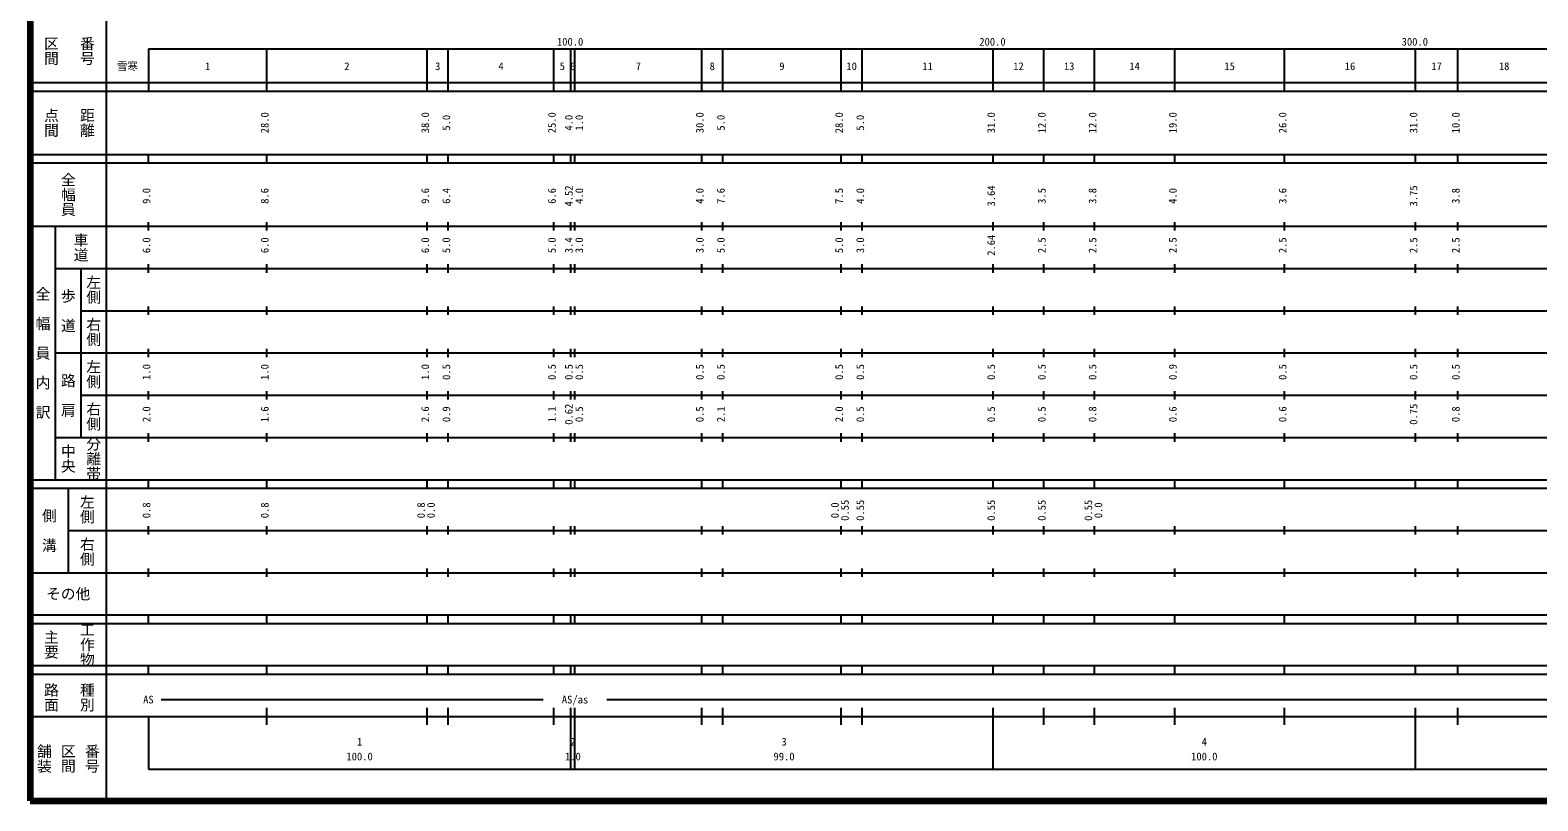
# Model space of a CAD drawing. Units: millimetres on the paper, enlarged 1000 times. Extents: x 40000 to 680000, y 20000 to 380000.
# Drawn here: x 40000 to 396972, y 20000 to 202409 of the extents above; entities that cross this region are included whole.
import ezdxf
from ezdxf.enums import TextEntityAlignment as Align

# ---------------------------------------------------------------- set-up
doc = ezdxf.new("R2010")
doc.units = ezdxf.units.MM
doc.header["$LTSCALE"] = 1000
doc.layers.add('M-TTL', color=2, linetype='Continuous', lineweight=140)
doc.layers.add('M-TTL-BAND', color=7, linetype='Continuous', lineweight=25)
doc.styles.add('@ＭＳ ゴシック', font='')
doc.styles.add('ＭＳ ゴシック', font='')
doc.styles.get('@ＭＳ ゴシック').set_extended_font_data('@MS Gothic')
doc.styles.get('ＭＳ ゴシック').set_extended_font_data('MS Gothic')

msp = doc.modelspace()

# ---------------------------------------------------------------- linework, layer by layer
at = {"layer": 'M-TTL'}
for p, q in [((40000, 380000), (40000, 20000)), ((40000, 20000), (680000, 20000))]:
    msp.add_line(p, q, dxfattribs=at)
at = {"layer": 'M-TTL-BAND'}
for p, q in [((58000, 370000), (58000, 20000)), ((68000, 198000), (579000, 198000)), ((68000, 198000), (68000, 188000)), ((96000, 188000), (96000, 198000)), ((134000, 188000), (134000, 198000)), ((139000, 188000), (139000, 198000)), ((164000, 188000), (164000, 198000)), ((168000, 188000), (168000, 198000)), ((169000, 188000), (169000, 198000)), ((199000, 188000), (199000, 198000)), ((204000, 188000), (204000, 198000)), ((232000, 188000), (232000, 198000)), ((237000, 188000), (237000, 198000)), ((268000, 188000), (268000, 198000)), ((280000, 188000), (280000, 198000)), ((292000, 188000), (292000, 198000)), ((311000, 188000), (311000, 198000)), ((337000, 188000), (337000, 198000)), ((368000, 188000), (368000, 198000)), ((378000, 188000), (378000, 198000)), ((40000, 190000), (579000, 190000)), ((40000, 188000), (579000, 188000)), ((40000, 173000), (579000, 173000)), ((68000, 171000), (68000, 173000)), ((96000, 171000), (96000, 173000)), ((134000, 171000), (134000, 173000)), ((139000, 171000), (139000, 173000)), ((164000, 171000), (164000, 173000)), ((168000, 171000), (168000, 173000)), ((169000, 171000), (169000, 173000)), ((199000, 171000), (199000, 173000)), ((204000, 171000), (204000, 173000)), ((232000, 171000), (232000, 173000)), ((237000, 171000), (237000, 173000)), ((268000, 171000), (268000, 173000)), ((280000, 171000), (280000, 173000)), ((292000, 171000), (292000, 173000)), ((311000, 171000), (311000, 173000)), ((337000, 171000), (337000, 173000)), ((368000, 171000), (368000, 173000)), ((378000, 171000), (378000, 173000)), ((40000, 171000), (579000, 171000)), ((40000, 156000), (579000, 156000)), ((46000, 96000), (46000, 156000)), ((68000, 155000), (68000, 157000)), ((96000, 155000), (96000, 157000)), ((134000, 155000), (134000, 157000)), ((139000, 155000), (139000, 157000)), ((164000, 155000), (164000, 157000)), ((168000, 155000), (168000, 157000)), ((169000, 155000), (169000, 157000)), ((199000, 155000), (199000, 157000)), ((204000, 155000), (204000, 157000)), ((232000, 155000), (232000, 157000)), ((237000, 155000), (237000, 157000)), ((268000, 155000), (268000, 157000)), ((280000, 155000), (280000, 157000)), ((292000, 155000), (292000, 157000)), ((311000, 155000), (311000, 157000)), ((337000, 155000), (337000, 157000)), ((368000, 155000), (368000, 157000)), ((378000, 155000), (378000, 157000)), ((68000, 145000), (68000, 147000)), ((96000, 145000), (96000, 147000)), ((134000, 145000), (134000, 147000)), ((139000, 145000), (139000, 147000)), ((164000, 145000), (164000, 147000)), ((168000, 145000), (168000, 147000)), ((169000, 145000), (169000, 147000)), ((199000, 145000), (199000, 147000)), ((204000, 145000), (204000, 147000)), ((232000, 145000), (232000, 147000)), ((237000, 145000), (237000, 147000)), ((268000, 145000), (268000, 147000)), ((280000, 145000), (280000, 147000)), ((292000, 145000), (292000, 147000)), ((311000, 145000), (311000, 147000)), ((337000, 145000), (337000, 147000)), ((368000, 145000), (368000, 147000)), ((378000, 145000), (378000, 147000)), ((46000, 146000), (579000, 146000)), ((52000, 146000), (52000, 106000)), ((52000, 136000), (579000, 136000)), ((68000, 135000), (68000, 137000)), ((96000, 135000), (96000, 137000)), ((134000, 135000), (134000, 137000)), ((139000, 135000), (139000, 137000)), ((164000, 135000), (164000, 137000)), ((168000, 135000), (168000, 137000)), ((169000, 135000), (169000, 137000)), ((199000, 135000), (199000, 137000)), ((204000, 135000), (204000, 137000)), ((232000, 135000), (232000, 137000)), ((237000, 135000), (237000, 137000)), ((268000, 135000), (268000, 137000)), ((280000, 135000), (280000, 137000)), ((292000, 135000), (292000, 137000)), ((311000, 135000), (311000, 137000)), ((337000, 135000), (337000, 137000)), ((368000, 135000), (368000, 137000)), ((378000, 135000), (378000, 137000)), ((46000, 126000), (579000, 126000)), ((68000, 125000), (68000, 127000)), ((96000, 125000), (96000, 127000)), ((134000, 125000), (134000, 127000)), ((139000, 125000), (139000, 127000)), ((164000, 125000), (164000, 127000)), ((168000, 125000), (168000, 127000)), ((169000, 125000), (169000, 127000)), ((199000, 125000), (199000, 127000)), ((204000, 125000), (204000, 127000)), ((232000, 125000), (232000, 127000)), ((237000, 125000), (237000, 127000)), ((268000, 125000), (268000, 127000)), ((280000, 125000), (280000, 127000)), ((292000, 125000), (292000, 127000)), ((311000, 125000), (311000, 127000)), ((337000, 125000), (337000, 127000)), ((368000, 125000), (368000, 127000)), ((378000, 125000), (378000, 127000)), ((52000, 116000), (579000, 116000)), ((68000, 115000), (68000, 117000)), ((96000, 115000), (96000, 117000)), ((134000, 115000), (134000, 117000)), ((139000, 115000), (139000, 117000)), ((164000, 115000), (164000, 117000)), ((168000, 115000), (168000, 117000)), ((169000, 115000), (169000, 117000)), ((199000, 115000), (199000, 117000)), ((204000, 115000), (204000, 117000)), ((232000, 115000), (232000, 117000)), ((237000, 115000), (237000, 117000)), ((268000, 115000), (268000, 117000)), ((280000, 115000), (280000, 117000)), ((292000, 115000), (292000, 117000)), ((311000, 115000), (311000, 117000)), ((337000, 115000), (337000, 117000)), ((368000, 115000), (368000, 117000)), ((378000, 115000), (378000, 117000)), ((46000, 106000), (579000, 106000)), ((68000, 105000), (68000, 107000)), ((96000, 105000), (96000, 107000)), ((134000, 105000), (134000, 107000)), ((139000, 105000), (139000, 107000)), ((164000, 105000), (164000, 107000)), ((168000, 105000), (168000, 107000)), ((169000, 105000), (169000, 107000)), ((199000, 105000), (199000, 107000)), ((204000, 105000), (204000, 107000)), ((232000, 105000), (232000, 107000)), ((237000, 105000), (237000, 107000)), ((268000, 105000), (268000, 107000)), ((280000, 105000), (280000, 107000)), ((292000, 105000), (292000, 107000)), ((311000, 105000), (311000, 107000)), ((337000, 105000), (337000, 107000)), ((368000, 105000), (368000, 107000)), ((378000, 105000), (378000, 107000)), ((40000, 96000), (579000, 96000)), ((40000, 94000), (579000, 94000)), ((49000, 94000), (49000, 74000)), ((68000, 94000), (68000, 96000)), ((96000, 94000), (96000, 96000)), ((134000, 94000), (134000, 96000)), ((139000, 94000), (139000, 96000)), ((164000, 94000), (164000, 96000)), ((168000, 94000), (168000, 96000)), ((169000, 94000), (169000, 96000)), ((199000, 94000), (199000, 96000)), ((204000, 94000), (204000, 96000)), ((232000, 94000), (232000, 96000)), ((237000, 94000), (237000, 96000)), ((268000, 94000), (268000, 96000)), ((280000, 94000), (280000, 96000)), ((292000, 94000), (292000, 96000)), ((311000, 94000), (311000, 96000)), ((337000, 94000), (337000, 96000)), ((368000, 94000), (368000, 96000)), ((378000, 94000), (378000, 96000)), ((49000, 84000), (579000, 84000)), ((68000, 83000), (68000, 85000)), ((96000, 83000), (96000, 85000)), ((134000, 83000), (134000, 85000)), ((139000, 83000), (139000, 85000)), ((164000, 83000), (164000, 85000)), ((168000, 83000), (168000, 85000)), ((169000, 83000), (169000, 85000)), ((199000, 83000), (199000, 85000)), ((204000, 83000), (204000, 85000)), ((232000, 83000), (232000, 85000)), ((237000, 83000), (237000, 85000)), ((268000, 83000), (268000, 85000)), ((280000, 83000), (280000, 85000)), ((292000, 83000), (292000, 85000)), ((311000, 83000), (311000, 85000)), ((337000, 83000), (337000, 85000)), ((368000, 83000), (368000, 85000)), ((378000, 83000), (378000, 85000)), ((68000, 73000), (68000, 75000)), ((96000, 73000), (96000, 75000)), ((134000, 73000), (134000, 75000)), ((139000, 73000), (139000, 75000)), ((164000, 73000), (164000, 75000)), ((168000, 73000), (168000, 75000)), ((169000, 73000), (169000, 75000)), ((199000, 73000), (199000, 75000)), ((204000, 73000), (204000, 75000)), ((232000, 73000), (232000, 75000)), ((237000, 73000), (237000, 75000)), ((268000, 73000), (268000, 75000)), ((280000, 73000), (280000, 75000)), ((292000, 73000), (292000, 75000)), ((311000, 73000), (311000, 75000)), ((337000, 73000), (337000, 75000)), ((368000, 73000), (368000, 75000)), ((378000, 73000), (378000, 75000)), ((40000, 74000), (579000, 74000)), ((40000, 64000), (579000, 64000)), ((40000, 62000), (579000, 62000)), ((68000, 62000), (68000, 64000)), ((96000, 62000), (96000, 64000)), ((134000, 62000), (134000, 64000)), ((139000, 62000), (139000, 64000)), ((164000, 62000), (164000, 64000)), ((168000, 62000), (168000, 64000)), ((169000, 62000), (169000, 64000)), ((199000, 62000), (199000, 64000)), ((204000, 62000), (204000, 64000)), ((232000, 62000), (232000, 64000)), ((237000, 62000), (237000, 64000)), ((268000, 62000), (268000, 64000)), ((280000, 62000), (280000, 64000)), ((292000, 62000), (292000, 64000)), ((311000, 62000), (311000, 64000)), ((337000, 62000), (337000, 64000)), ((368000, 62000), (368000, 64000)), ((378000, 62000), (378000, 64000)), ((40000, 52000), (579000, 52000)), ((40000, 50000), (579000, 50000)), ((68000, 50000), (68000, 52000)), ((96000, 50000), (96000, 52000)), ((134000, 50000), (134000, 52000)), ((139000, 50000), (139000, 52000)), ((164000, 50000), (164000, 52000)), ((168000, 50000), (168000, 52000)), ((169000, 50000), (169000, 52000)), ((199000, 50000), (199000, 52000)), ((204000, 50000), (204000, 52000)), ((232000, 50000), (232000, 52000)), ((237000, 50000), (237000, 52000)), ((268000, 50000), (268000, 52000)), ((280000, 50000), (280000, 52000)), ((292000, 50000), (292000, 52000)), ((311000, 50000), (311000, 52000)), ((337000, 50000), (337000, 52000)), ((368000, 50000), (368000, 52000)), ((378000, 50000), (378000, 52000)), ((71000, 44000), (161500, 44000)), ((176500, 44000), (475500, 44000)), ((40000, 40000), (579000, 40000)), ((68000, 40000), (68000, 27500)), ((96000, 38000), (96000, 42000)), ((134000, 38000), (134000, 42000)), ((139000, 38000), (139000, 42000)), ((164000, 38000), (164000, 42000)), ((168000, 27500), (168000, 42000)), ((169000, 27500), (169000, 42000)), ((199000, 38000), (199000, 42000)), ((204000, 38000), (204000, 42000)), ((232000, 38000), (232000, 42000)), ((237000, 38000), (237000, 42000)), ((268000, 27500), (268000, 42000)), ((280000, 38000), (280000, 42000)), ((292000, 38000), (292000, 42000)), ((311000, 38000), (311000, 42000)), ((337000, 38000), (337000, 42000)), ((368000, 27500), (368000, 42000)), ((378000, 38000), (378000, 42000)), ((68000, 27500), (579000, 27500))]:
    msp.add_line(p, q, dxfattribs=at)

# ---------------------------------------------------------------- texts
at = {"layer": 'M-TTL-BAND', "style": '@ＭＳ ゴシック'}
for s, p in [('区間', (45000, 197500)), ('番号', (53500, 197500)), ('点間', (45000, 180500)), ('距離', (53500, 180500)), ('全幅員', (49000, 163500)), ('車道', (52000, 151000)), ('左側', (55000, 141000)), ('全\u3000幅\u3000員\u3000内\u3000訳', (43000, 126000)), ('歩\u3000道', (49000, 136000)), ('右側', (55000, 131000)), ('左側', (55000, 121000)), ('路\u3000肩', (49000, 116000)), ('右側', (55000, 111000)), ('中央', (49000, 101000)), ('分離帯', (55000, 101000)), ('左側', (53500, 89000)), ('側\u3000溝', (44500, 84000)), ('右側', (53500, 79000)), ('工作物', (53500, 57000)), ('主要', (45000, 57000)), ('路面', (45000, 44500)), ('種別', (53500, 44500)), ('舗装', (43333, 30000)), ('区間', (49000, 30000)), ('番号', (54667, 30000))]:
    msp.add_text(s, height=2566, rotation=270, dxfattribs=at).set_placement(p, align=Align.MIDDLE_CENTER)
at = {"layer": 'M-TTL-BAND', "style": 'ＭＳ ゴシック'}
for s, p in [('100.0', (167844, 198195)), ('200.0', (267844, 198195)), ('300.0', (367844, 198195)), ('雪寒', (63017, 192405)), ('1', (82000, 192405)), ('2', (115000, 192405)), ('3', (136500, 192405)), ('4', (151500, 192405)), ('5', (166000, 192405)), ('6', (168500, 192405)), ('7', (184000, 192405)), ('8', (201500, 192405)), ('9', (218000, 192405)), ('10', (234500, 192405)), ('11', (252500, 192405)), ('12', (274000, 192405)), ('13', (286000, 192405)), ('14', (301500, 192405)), ('15', (324000, 192405)), ('16', (352500, 192405)), ('17', (373000, 192405)), ('18', (389000, 192405)), ('AS', (68000, 42500)), ('AS/as', (169000, 42500)), ('1', (118000, 32523)), ('2', (168500, 32523)), ('3', (218500, 32523)), ('4', (318000, 32523)), ('100.0', (118000, 29033)), ('1.0', (168500, 29033)), ('99.0', (218500, 29033)), ('100.0', (318000, 29033))]:
    msp.add_text(s, height=1833, dxfattribs=at).set_placement(p, align=Align.BOTTOM_CENTER)
for s, p in [('28.0', (97000, 180500)), ('38.0', (135000, 180500)), ('5.0', (140000, 180500)), ('25.0', (165000, 180500)), ('4.0', (169000, 180500)), ('1.0', (171458, 180500)), ('30.0', (200000, 180500)), ('5.0', (205000, 180500)), ('28.0', (233000, 180500)), ('5.0', (238000, 180500)), ('31.0', (269000, 180500)), ('12.0', (281000, 180500)), ('12.0', (293000, 180500)), ('19.0', (312000, 180500)), ('26.0', (338000, 180500)), ('31.0', (369000, 180500)), ('10.0', (379000, 180500)), ('9.0', (69000, 163174)), ('8.6', (97000, 163174)), ('9.6', (135000, 163174)), ('6.4', (140000, 163174)), ('6.6', (165000, 163174)), ('4.52', (169000, 163174)), ('4.0', (171458, 163174)), ('4.0', (200000, 163174)), ('7.6', (205000, 163174)), ('7.5', (233000, 163174)), ('4.0', (238000, 163174)), ('3.64', (269000, 163174)), ('3.5', (281000, 163174)), ('3.8', (293000, 163174)), ('4.0', (312000, 163174)), ('3.6', (338000, 163174)), ('3.75', (369000, 163174)), ('3.8', (379000, 163174)), ('2.64', (269000, 151500)), ('6.0', (69000, 151500)), ('6.0', (97000, 151500)), ('6.0', (135000, 151500)), ('5.0', (140000, 151500)), ('5.0', (165000, 151500)), ('3.4', (169000, 151500)), ('3.0', (171458, 151500)), ('3.0', (200000, 151500)), ('5.0', (205000, 151500)), ('5.0', (233000, 151500)), ('3.0', (238000, 151500)), ('2.5', (281000, 151500)), ('2.5', (293000, 151500)), ('2.5', (312000, 151500)), ('2.5', (338000, 151500)), ('2.5', (369000, 151500)), ('2.5', (379000, 151500)), ('1.0', (69000, 121500)), ('1.0', (97000, 121500)), ('1.0', (135000, 121500)), ('0.5', (140000, 121500)), ('0.5', (165000, 121500)), ('0.5', (169000, 121500)), ('0.5', (171458, 121500)), ('0.5', (200000, 121500)), ('0.5', (205000, 121500)), ('0.5', (233000, 121500)), ('0.5', (238000, 121500)), ('0.5', (269000, 121500)), ('0.5', (281000, 121500)), ('0.5', (293000, 121500)), ('0.9', (312000, 121500)), ('0.5', (338000, 121500)), ('0.5', (369000, 121500)), ('0.5', (379000, 121500)), ('2.0', (69000, 111500)), ('1.6', (97000, 111500)), ('2.6', (135000, 111500)), ('0.9', (140000, 111500)), ('1.1', (165000, 111500)), ('0.62', (169000, 111500)), ('0.5', (171458, 111500)), ('0.5', (200000, 111500)), ('2.1', (205000, 111500)), ('2.0', (233000, 111500)), ('0.5', (238000, 111500)), ('0.5', (269000, 111500)), ('0.5', (281000, 111500)), ('0.8', (293000, 111500)), ('0.6', (312000, 111500)), ('0.6', (338000, 111500)), ('0.75', (369000, 111500)), ('0.8', (379000, 111500)), ('0.8', (69000, 88764)), ('0.8', (97000, 88764)), ('0.8', (134000, 88764)), ('0.0', (136370, 88764)), ('0.0', (232000, 88764)), ('0.55', (234370, 88764)), ('0.55', (238000, 88764)), ('0.55', (269000, 88764)), ('0.55', (281000, 88764)), ('0.55', (292000, 88764)), ('0.0', (294370, 88764))]:
    msp.add_text(s, height=1833, rotation=90, dxfattribs=at).set_placement(p, align=Align.BOTTOM_CENTER)
msp.add_text('その他', height=2566, dxfattribs=at).set_placement((49000, 69000), align=Align.MIDDLE_CENTER)

doc.saveas('drawing.dxf')
